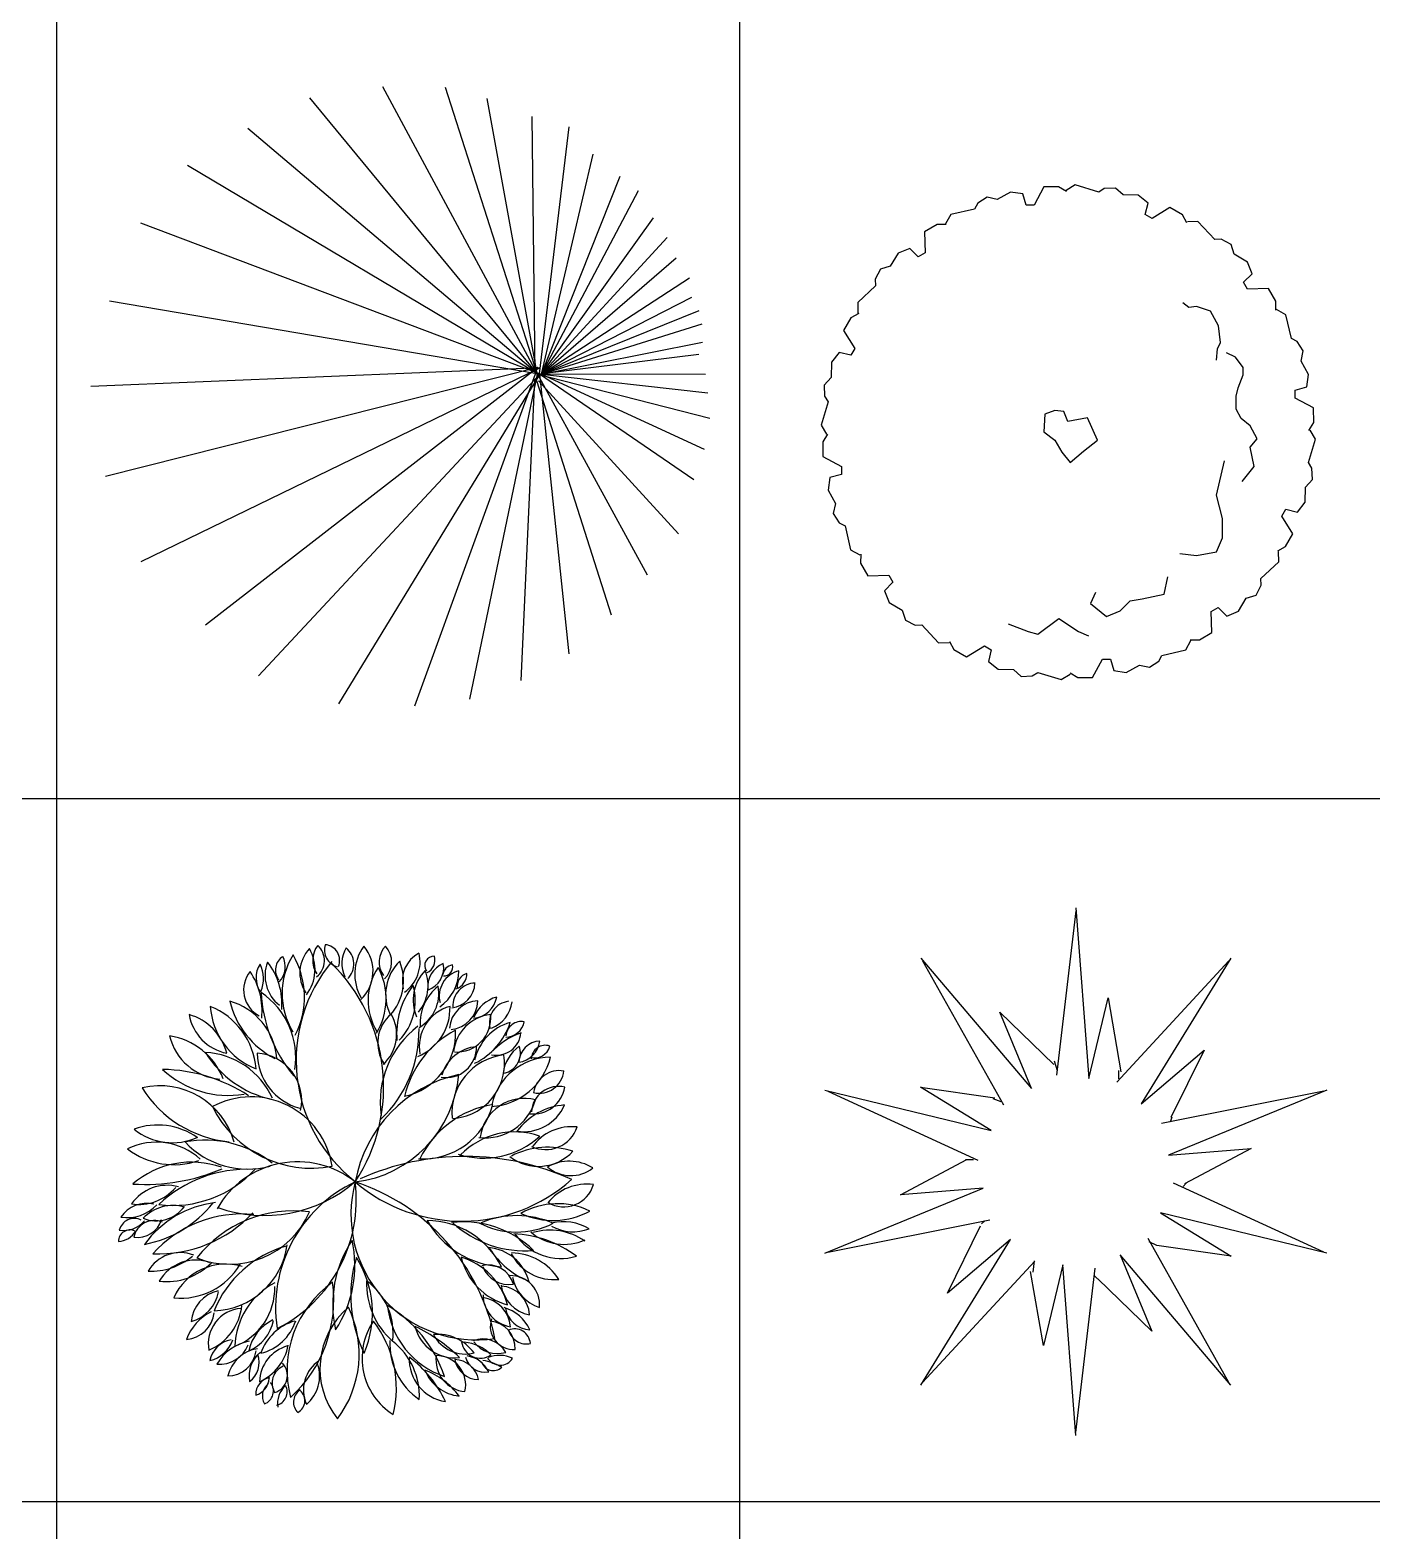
# Model space of a CAD drawing. Header units: millimetres. Extents: x -4017 to 59953, y -688 to 66564.
# Drawn here: x 16267 to 20389, y 21033 to 25643 of the extents above; entities that cross this region are included whole.
import ezdxf

# ---------------------------------------------------------------- set-up
doc = ezdxf.new("R2010")
doc.units = ezdxf.units.MM
doc.layers.add('www.cad-blocks.net', color=7, linetype='Continuous')

# ---------------------------------------------------------------- blocks, each defined once
blk = doc.blocks.new('A$C516926BB')
for p, q in [((18.8071, 38.5194), (18.8071, 0)), ((20.9051, 38.5194), (20.9051, 0)), ((0, 13.9072), (62.4121, 13.9072)), ((0, 11.7477), (60.3118, 11.7477))]:
    blk.add_line(p, q)
blk = doc.blocks.new('A$C237C2A55')
for p, q in [((1.371, 1.0214), (0.8966, 1.9026)), ((1.371, 1.0214), (1.0896, 1.8999)), ((1.371, 1.0214), (0.6725, 1.8687)), ((1.371, 1.0214), (1.2175, 1.8666)), ((1.3643, 1.0221), (1.3557, 1.8111)), ((1.371, 1.0214), (0.4822, 1.7745)), ((1.3777, 1.0206), (1.4694, 1.7794)), ((1.371, 1.0214), (0.2972, 1.6607)), ((1.3843, 1.0199), (1.5428, 1.6957)), ((1.3843, 1.0199), (1.6254, 1.6275)), ((1.3843, 1.0199), (1.6821, 1.5834)), ((1.3777, 1.0206), (0.1533, 1.4834)), ((1.3843, 1.0199), (1.7285, 1.5003)), ((1.3843, 1.0199), (1.7698, 1.4391)), ((1.3843, 1.0199), (1.7974, 1.377)), ((1.3843, 1.0199), (1.8387, 1.3158)), ((1.3843, 1.0199), (1.8455, 1.256)), ((1.3643, 1.0221), (0.0573, 1.2441)), ((1.3843, 1.0199), (1.8688, 1.2157)), ((1.3843, 1.0199), (1.8777, 1.1746)), ((1.3843, 1.0199), (1.8789, 1.1178)), ((1.3777, 1.0206), (1.8673, 1.0814)), ((1.3797, 1.0393), (0, 0.9816)), ((1.3731, 1.04), (0.045, 0.7052)), ((1.3797, 1.0393), (0.154, 0.4429)), ((1.3731, 1.04), (0.3525, 0.2485)), ((1.3779, 1.0187), (0.5154, 0.0938)), ((1.3779, 1.0187), (0.7606, 0.0073)), ((1.3645, 1.0201), (0.9945, 0)), ((1.3712, 1.0194), (1.1631, 0.0212)), ((1.3643, 1.0221), (1.9009, 0.8842)), ((1.371, 1.0214), (1.3643, 1.0221)), ((1.3664, 1.0408), (1.3731, 1.04)), ((1.371, 1.0214), (1.7086, 0.4032)), ((1.3777, 1.0206), (1.8882, 1.0201)), ((1.3777, 1.0206), (1.852, 0.6962)), ((1.3777, 1.0206), (1.4679, 0.1612)), ((1.3843, 1.0199), (1.8953, 0.9626)), ((1.3843, 1.0199), (1.8835, 0.7894)), ((1.3624, 1.0015), (1.3207, 0.079)), ((1.3686, 1.0004), (1.5986, 0.2811)), ((1.3753, 0.9997), (1.8054, 0.5292))]:
    blk.add_line(p, q)
blk = doc.blocks.new('A$C10565471')
for p, q in [((0.5098, 1.481), (0.4811, 1.4628)), ((0.5408, 1.4744), (0.5098, 1.481)), ((0.5818, 1.497), (0.5408, 1.4744)), ((0.6198, 1.4916), (0.5818, 1.497)), ((0.6298, 1.4561), (0.6198, 1.4916)), ((0.6847, 1.5129), (0.6542, 1.4561)), ((0.7296, 1.5131), (0.6847, 1.5129)), ((0.7535, 1.4987), (0.7296, 1.5131)), ((0.7809, 1.5186), (0.7532, 1.5019)), ((0.8528, 1.4968), (0.7809, 1.5186)), ((0.8701, 1.5076), (0.8528, 1.4968)), ((0.9041, 1.5091), (0.8701, 1.5076)), ((0.9276, 1.4879), (0.9041, 1.5091)), ((0.9744, 1.4869), (0.9276, 1.4879)), ((1.0046, 1.4632), (0.9744, 1.4869)), ((0.4715, 1.4447), (0.3984, 1.4277)), ((0.4811, 1.4628), (0.4715, 1.4447)), ((0.6542, 1.4561), (0.6298, 1.4561)), ((0.9956, 1.4275), (1.0046, 1.4632)), ((1.0715, 1.4493), (1.0167, 1.4153)), ((1.1104, 1.427), (1.0715, 1.4493)), ((0.3566, 1.3972), (0.3179, 1.3747)), ((0.3846, 1.3968), (0.3566, 1.3972)), ((0.3984, 1.4277), (0.3827, 1.3993)), ((1.0167, 1.4153), (0.9956, 1.4275)), ((1.124, 1.4025), (1.1104, 1.427)), ((1.1577, 1.406), (1.1253, 1.4055)), ((1.209, 1.3512), (1.1577, 1.406)), ((0.3179, 1.3747), (0.3199, 1.3102)), ((1.2294, 1.3519), (1.209, 1.3512)), ((1.2596, 1.3362), (1.2294, 1.3519)), ((0.2368, 1.3094), (0.2125, 1.2693)), ((0.2724, 1.3237), (0.2368, 1.3094)), ((0.2988, 1.298), (0.2724, 1.3237)), ((0.3199, 1.3102), (0.2988, 1.298)), ((1.2693, 1.3061), (1.2596, 1.3362)), ((1.3094, 1.2818), (1.2693, 1.3061)), ((0.1823, 1.2596), (0.1667, 1.2294)), ((0.2125, 1.2693), (0.1823, 1.2596)), ((1.298, 1.2198), (1.3237, 1.2462)), ((1.3237, 1.2462), (1.3094, 1.2818)), ((0.1674, 1.209), (0.1125, 1.1577)), ((0.1667, 1.2294), (0.1674, 1.209)), ((1.3102, 1.1987), (1.298, 1.2198)), ((1.3747, 1.2007), (1.3102, 1.1987)), ((1.3972, 1.1619), (1.3747, 1.2007)), ((0.1125, 1.1577), (0.1131, 1.1253)), ((1.1294, 1.1428), (1.111, 1.157)), ((1.3968, 1.134), (1.3972, 1.1619)), ((0.0916, 1.1104), (0.0693, 1.0715)), ((0.1161, 1.124), (0.0916, 1.1104)), ((1.1537, 1.1457), (1.1294, 1.1428)), ((1.1963, 1.1314), (1.1537, 1.1457)), ((1.2207, 1.086), (1.1963, 1.1314)), ((1.4277, 1.1202), (1.3993, 1.1359)), ((1.4447, 1.0471), (1.4277, 1.1202)), ((0.0693, 1.0715), (0.1033, 1.0167)), ((1.2268, 1.0348), (1.2207, 1.086)), ((0.1033, 1.0167), (0.0911, 0.9956)), ((1.2147, 0.9808), (1.2177, 1.0149)), ((1.2177, 1.0149), (1.2268, 1.0348)), ((1.4628, 1.0374), (1.4447, 1.0471)), ((1.481, 1.0088), (1.4628, 1.0374)), ((0.0317, 0.9744), (0.0307, 0.9276)), ((0.0554, 1.0046), (0.0317, 0.9744)), ((0.0911, 0.9956), (0.0554, 1.0046)), ((1.2725, 0.9893), (1.2451, 1.0035)), ((1.2969, 0.958), (1.2725, 0.9893)), ((1.4744, 0.9778), (1.481, 1.0088)), ((1.497, 0.9367), (1.4744, 0.9778)), ((0.0307, 0.9276), (0.0095, 0.9041)), ((1.2816, 0.8955), (1.2969, 0.9353)), ((1.2969, 0.9353), (1.2969, 0.958)), ((1.4916, 0.8988), (1.497, 0.9367)), ((0.0095, 0.9041), (0.011, 0.8701)), ((1.2755, 0.8699), (1.2816, 0.8955)), ((1.4561, 0.8887), (1.4916, 0.8988)), ((1.4561, 0.8643), (1.4561, 0.8887)), ((0.0218, 0.8528), (0, 0.7809)), ((0.011, 0.8701), (0.0218, 0.8528)), ((1.2755, 0.8301), (1.2755, 0.8699)), ((1.2908, 0.8017), (1.2755, 0.8301)), ((1.5129, 0.8339), (1.4561, 0.8643)), ((1.5131, 0.789), (1.5129, 0.8339)), ((0.6877, 0.8146), (0.6847, 0.7605)), ((0.7181, 0.8259), (0.6877, 0.8146)), ((0.7456, 0.8231), (0.7181, 0.8259)), ((0.7577, 0.7918), (0.7456, 0.8231)), ((0.8187, 0.8032), (0.7577, 0.7918)), ((0.8491, 0.735), (0.8187, 0.8032)), ((1.3182, 0.7789), (1.2908, 0.8017)), ((1.4987, 0.765), (1.5131, 0.789)), ((0, 0.7809), (0.0167, 0.7532)), ((0.0199, 0.7535), (0.0055, 0.7296)), ((0.6847, 0.7605), (0.7181, 0.735)), ((1.3395, 0.7391), (1.3182, 0.7789)), ((1.3182, 0.7135), (1.3395, 0.7391)), ((1.4968, 0.6658), (1.5186, 0.7377)), ((1.5186, 0.7377), (1.5019, 0.7654)), ((0.0055, 0.7296), (0.0056, 0.6847)), ((0.7181, 0.735), (0.7395, 0.698)), ((0.7395, 0.698), (0.765, 0.6667)), ((0.765, 0.6667), (0.8064, 0.7008)), ((0.8064, 0.7008), (0.8491, 0.735)), ((1.3304, 0.6538), (1.3182, 0.7135)), ((0.0056, 0.6847), (0.0625, 0.6542)), ((0.0625, 0.6542), (0.0625, 0.6298)), ((1.2147, 0.5657), (1.239, 0.6709)), ((1.2939, 0.6083), (1.3304, 0.6538)), ((1.5076, 0.6484), (1.4968, 0.6658)), ((1.5091, 0.6145), (1.5076, 0.6484)), ((0.027, 0.6198), (0.0216, 0.5818)), ((0.0625, 0.6298), (0.027, 0.6198)), ((1.4879, 0.591), (1.5091, 0.6145)), ((0.0216, 0.5818), (0.0442, 0.5408)), ((1.2329, 0.4946), (1.2147, 0.5657)), ((1.4869, 0.5441), (1.4879, 0.591)), ((0.0442, 0.5408), (0.0376, 0.5098)), ((0.0376, 0.5098), (0.0558, 0.4811)), ((1.4153, 0.5018), (1.4275, 0.523)), ((1.4275, 0.523), (1.4632, 0.5139)), ((1.4632, 0.5139), (1.4869, 0.5441)), ((0.0558, 0.4811), (0.0739, 0.4715)), ((0.0739, 0.4715), (0.0909, 0.3984)), ((1.2329, 0.4349), (1.2329, 0.4946)), ((1.4493, 0.447), (1.4153, 0.5018)), ((1.2147, 0.3923), (1.2329, 0.4349)), ((1.427, 0.4081), (1.4493, 0.447)), ((0.0909, 0.3984), (0.1192, 0.3827)), ((0.1218, 0.3846), (0.1214, 0.3566)), ((1.102, 0.3866), (1.1537, 0.3809)), ((1.1537, 0.3809), (1.2147, 0.3923)), ((1.4025, 0.3946), (1.427, 0.4081)), ((1.406, 0.3609), (1.4055, 0.3933)), ((0.1214, 0.3566), (0.1439, 0.3179)), ((1.3512, 0.3096), (1.406, 0.3609)), ((0.1439, 0.3179), (0.2083, 0.3199)), ((0.2205, 0.2988), (0.1948, 0.2724)), ((0.2083, 0.3199), (0.2205, 0.2988)), ((1.0538, 0.2614), (1.0654, 0.3155)), ((1.3362, 0.259), (1.3519, 0.2891)), ((1.3519, 0.2891), (1.3512, 0.3096)), ((0.1948, 0.2724), (0.2092, 0.2368)), ((0.2092, 0.2368), (0.2492, 0.2125)), ((0.843, 0.2672), (0.8278, 0.2331)), ((0.8278, 0.2331), (0.8765, 0.1933)), ((0.9191, 0.2103), (0.9496, 0.2416)), ((0.9496, 0.2416), (0.9862, 0.2473)), ((0.9862, 0.2473), (1.0538, 0.2614)), ((1.2818, 0.2092), (1.3061, 0.2492)), ((1.3061, 0.2492), (1.3362, 0.259)), ((0.2492, 0.2125), (0.259, 0.1823)), ((0.6663, 0.1393), (0.7303, 0.1875)), ((0.7303, 0.1875), (0.7912, 0.1477)), ((0.8765, 0.1933), (0.9191, 0.2103)), ((1.1987, 0.2083), (1.2198, 0.2205)), ((1.2007, 0.1439), (1.1987, 0.2083)), ((1.2198, 0.2205), (1.2462, 0.1948)), ((1.2462, 0.1948), (1.2818, 0.2092)), ((0.259, 0.1823), (0.2891, 0.1667)), ((0.2891, 0.1667), (0.3096, 0.1674)), ((0.3096, 0.1674), (0.3609, 0.1125)), ((0.575, 0.1705), (0.6359, 0.1477)), ((0.6359, 0.1477), (0.6663, 0.1393)), ((0.7912, 0.1477), (0.8217, 0.1336)), ((1.1619, 0.1214), (1.2007, 0.1439)), ((0.3609, 0.1125), (0.3933, 0.1131)), ((0.3946, 0.1161), (0.4081, 0.0916)), ((0.447, 0.0693), (0.5018, 0.1033)), ((0.5018, 0.1033), (0.523, 0.0911)), ((1.1202, 0.0909), (1.1359, 0.1192)), ((1.134, 0.1218), (1.1619, 0.1214)), ((0.4081, 0.0916), (0.447, 0.0693)), ((0.523, 0.0911), (0.5139, 0.0554)), ((0.5139, 0.0554), (0.5441, 0.0317)), ((0.8339, 0.0056), (0.8643, 0.0625)), ((0.8643, 0.0625), (0.8887, 0.0625)), ((0.8887, 0.0625), (0.8988, 0.027)), ((1.0088, 0.0376), (1.0374, 0.0558)), ((1.0374, 0.0558), (1.0471, 0.0739)), ((1.0471, 0.0739), (1.1202, 0.0909)), ((0.5441, 0.0317), (0.591, 0.0307)), ((0.591, 0.0307), (0.6145, 0.0095)), ((0.6145, 0.0095), (0.6484, 0.011)), ((0.6484, 0.011), (0.6658, 0.0218)), ((0.6658, 0.0218), (0.7377, 0)), ((0.7377, 0), (0.7654, 0.0167)), ((0.765, 0.0199), (0.789, 0.0055)), ((0.789, 0.0055), (0.8339, 0.0056)), ((0.8988, 0.027), (0.9367, 0.0216)), ((0.9367, 0.0216), (0.9778, 0.0442)), ((0.9778, 0.0442), (1.0088, 0.0376))]:
    blk.add_line(p, q)
blk = doc.blocks.new('A$C045817B7')
at = {"linetype": 'Continuous'}
for centre, radius, start, end in [((0.6664, 1.3694), 0.1091, 136.9706, 214.0961), ((0.4765, 1.3797), 0.1274, 322.5461, 30.2051), ((0.6744, 1.4079), 0.0774, 143.4666, 212.636), ((0.57, 1.407), 0.0631, 308.0621, 48.0716), ((0.686, 1.4396), 0.053, 162.0876, 254.9372), ((0.6316, 1.408), 0.0481, 336.7056, 85.2676), ((0.7778, 1.3984), 0.0917, 148.6867, 206.3859), ((0.6591, 1.3965), 0.0638, 315.3788, 50.8821), ((0.8722, 1.3655), 0.1462, 144.1247, 209.9983), ((0.6634, 1.374), 0.1188, 313.0665, 40.4805), ((0.8707, 1.4029), 0.07, 135.7289, 216.7307), ((0.7666, 1.403), 0.0727, 313.9166, 42.0854), ((0.969, 1.3444), 0.0971, 118.1173, 194.1612), ((0.813, 1.4029), 0.1136, 305.529, 13.8056), ((0.4987, 1.3541), 0.076, 146.2148, 215.5863), ((0.3443, 1.3523), 0.1014, 336.8375, 25.7602), ((0.5662, 1.3608), 0.1158, 158.8629, 231.8014), ((0.2964, 1.275), 0.206, 354.9299, 38.2776), ((0.5343, 1.3778), 0.0517, 125.1476, 215.1674), ((0.4462, 1.3883), 0.0665, 315.9686, 28.5539), ((0.7268, 1.3062), 0.2242, 148.1293, 211.6066), ((0.3159, 1.2951), 0.2557, 332.7316, 30.423), ((1.0197, 1.1013), 0.4738, 140.1927, 231.9127), ((1.0197, 1.1013), 0.4738, 140.1927, 231.9127), ((0.2838, 1.0191), 0.5309, 326.6718, 45.9965), ((0.2838, 1.0191), 0.5309, 326.6718, 45.9965), ((0.9468, 1.2846), 0.1799, 145.6159, 212.0121), ((0.6159, 1.2898), 0.2063, 329.0835, 27.8381), ((0.9631, 1.3029), 0.1423, 134.1111, 205.5497), ((0.7182, 1.3453), 0.1576, 318.2431, 22.2882), ((0.9695, 1.3923), 0.0286, 87.7834, 216.2289), ((0.9291, 1.4089), 0.0432, 295.9976, 16.1714), ((1.0279, 1.3263), 0.0778, 112.7761, 185.856), ((0.9279, 1.3841), 0.0712, 288.713, 11.2589), ((1.0319, 1.3578), 0.0364, 99.2784, 171.3916), ((1.0006, 1.3868), 0.0264, 266.1586, 15.4849), ((0.4754, 1.3172), 0.0907, 141.6219, 241.8227), ((0.2291, 1.2535), 0.2123, 353.7714, 34.3944), ((1.036, 1.2858), 0.1306, 135.6289, 203.2703), ((0.8232, 1.3309), 0.128, 320.2817, 21.1504), ((1.0655, 1.2981), 0.08, 104.201, 194.4012), ((0.911, 1.3767), 0.1348, 304.2378, 359.5829), ((1.0152, 1.3421), 0.0802, 276.1637, 357.1543), ((1.0975, 1.268), 0.0702, 91.7786, 182.4828), ((1.0223, 1.3669), 0.0483, 287.5588, 1.0547), ((1.083, 1.3272), 0.0425, 107.0612, 187.7677), ((0.3068, 1.1104), 0.238, 350.9158, 56.4676), ((0.8653, 1.3294), 0.4275, 182.7633, 220.2681), ((1.0962, 1.1823), 0.2416, 142.2526, 184.7932), ((0.7417, 1.2826), 0.1702, 315.1897, 16.2404), ((0.8643, 1.3059), 0.1198, 299.7947, 10.8598), ((1.0727, 1.2143), 0.1458, 128.4546, 183.4176), ((1.0844, 1.3088), 0.0789, 274.952, 350.0502), ((1.1889, 1.1941), 0.1045, 104.8358, 158.3298), ((0.1965, 1.0561), 0.2274, 4.7143, 67.8163), ((0.5028, 1.2808), 0.2209, 183.6832, 248.8474), ((0.2878, 1.0907), 0.1993, 4.9325, 74.201), ((0.6039, 1.3458), 0.2693, 193.5994, 242.7133), ((0.8562, 1.2617), 0.1625, 293.0154, 1.6548), ((1.0513, 1.1434), 0.1272, 104.8433, 190.8351), ((1.1072, 1.193), 0.0904, 91.8605, 175.7336), ((1.0126, 1.2864), 0.0917, 275.8545, 358.0593), ((1.2068, 1.2153), 0.0674, 97.023, 194.188), ((1.108, 1.2939), 0.1018, 291.8243, 352.6819), ((0.1728, 1.0823), 0.165, 14.1334, 74.4408), ((0.3624, 1.2672), 0.1476, 190.1254, 258.4489), ((0.9115, 1.1543), 0.115, 129.5904, 214.9904), ((1.0974, 0.9718), 0.2934, 127.2528, 187.8803), ((0.5527, 1.1907), 0.3707, 313.1476, 1.2102), ((0.7308, 1.1812), 0.1239, 311.7047, 29.8857), ((1.1581, 1.1132), 0.1295, 96.7641, 173.2337), ((1.0397, 1.2301), 0.1038, 265.9009, 6.4786), ((1.0033, 1.2812), 0.2101, 295.6392, 342.2693), ((1.2455, 1.0682), 0.1549, 105.7731, 167.7334), ((1.2381, 1.1724), 0.0478, 79.6966, 175.7556), ((1.189, 1.2308), 0.0588, 271.4011, 348.9236), ((0.1267, 0.9688), 0.2091, 21.1582, 81.5772), ((0.3262, 1.2162), 0.1737, 193.4903, 265.1113), ((1.1789, 0.9212), 0.3076, 117.7333, 167.1791), ((0.8369, 1.1852), 0.1991, 282.2224, 2.3823), ((1.3144, 0.9653), 0.233, 109.4994, 136.9089), ((1.1608, 1.1925), 0.0761, 259.0641, 354.3395), ((1.2188, 1.1704), 0.0764, 278.2551, 352.0256), ((1.297, 1.0929), 0.067, 92.1528, 177.3641), ((0.2561, 0.8876), 0.2375, 24.1229, 87.271), ((0.5393, 1.2931), 0.3197, 211.7537, 257.205), ((0.4174, 0.9772), 0.1456, 347.7275, 86.5018), ((0.6034, 1.1247), 0.1771, 180.6823, 254.9928), ((1.0061, 1.1414), 0.0938, 260.6789, 0.9431), ((1.1101, 1.0219), 0.1214, 94.8183, 164.0455), ((1.2044, 0.9385), 0.1799, 96.5443, 185.0063), ((1.0168, 1.0913), 0.1691, 273.2227, 8.7941), ((1.134, 1.1573), 0.1987, 273.4935, 346.3568), ((1.3282, 0.9252), 0.1852, 90.3381, 167.7122), ((1.3053, 1.0436), 0.1251, 126.1873, 171.9), ((1.1707, 1.1239), 0.0642, 283.5886, 18.8322), ((1.277, 1.158), 0.05, 255.9485, 344.7487), ((1.3116, 1.1035), 0.0435, 71.8727, 177.5899), ((0.127, 0.5703), 0.5026, 57.1, 88.9879), ((0.337, 1.2873), 0.2941, 226.8371, 279.6115), ((1.3545, 0.9891), 0.0801, 80.2322, 170.7901), ((1.2929, 1.0755), 0.0756, 256.6638, 354.3586), ((0.127, 0.785), 0.2377, 15.6317, 103.0399), ((0.3726, 1.2012), 0.3517, 211.6708, 264.7928), ((1.1346, 0.6529), 0.414, 102.4187, 169.64), ((0.6844, 1.0873), 0.3625, 276.8124, 355.2462), ((1.1346, 0.6529), 0.414, 102.4187, 169.64), ((0.6844, 1.0873), 0.3625, 276.8124, 355.2462), ((1.2734, 1.0356), 0.0995, 264.1118, 349.9981), ((1.3514, 0.9375), 0.0832, 76.143, 176.5124), ((0.4076, 0.7366), 0.2521, 8.8778, 118.165), ((0.4076, 0.7366), 0.2521, 8.8778, 118.165), ((1.1274, 1.0224), 0.1594, 262.8203, 344.2968), ((1.2467, 0.8474), 0.1363, 75.4836, 172.5015), ((0.5926, 1.1079), 0.3385, 206.1263, 280.9166), ((0.5926, 1.1079), 0.3385, 206.1263, 280.9166), ((0.9351, 1.0202), 0.2221, 266.4743, 345.5895), ((1.1974, 0.6673), 0.3014, 99.0241, 154.2486), ((1.2452, 1.0185), 0.1368, 260.6816, 336.3986), ((1.385, 0.7647), 0.1995, 94.1518, 143.8725), ((0.1203, 0.6894), 0.2127, 55.0608, 109.8401), ((0.1659, 1.0346), 0.1869, 230.921, 294.5931), ((1.2178, 0.6489), 0.232, 70.845, 135.8807), ((1.3123, 0.9293), 0.1026, 244.6403, 341.1924), ((1.3929, 0.7467), 0.1504, 83.6931, 144.2356), ((0.1171, 0.65), 0.1995, 47.6242, 116.3703), ((0.2665, 0.5182), 0.3376, 52.3333, 100.5116), ((0.397, 1.0299), 0.2631, 223.0994, 285.2758), ((1.1214, 1.055), 0.2545, 252.2856, 312.6971), ((1.3193, 0.586), 0.2478, 71.9408, 116.9441), ((0.1706, 1.0132), 0.2329, 232.3928, 289.0729), ((0.2248, 0.513), 0.2752, 70.5173, 130.8948), ((0.5504, 0.505), 0.2842, 51.4847, 150.4796), ((0.5504, 0.505), 0.2842, 51.4847, 150.4796), ((1.065, 0.0154), 0.7902, 65.535, 114.0997), ((1.065, 0.0154), 0.7902, 65.535, 114.0997), ((1.2904, 0.9187), 0.1435, 232.041, 317.4503), ((1.3855, 0.6536), 0.1373, 58.3812, 119.5333), ((0.0839, 1.3159), 0.5962, 266.2174, 293.1983), ((0.1665, 0.9991), 0.344, 262.8943, 317.9077), ((0.3954, 0.3726), 0.3937, 87.5171, 133.5965), ((1.3894, 0.856), 0.1093, 228.9093, 308.5468), ((0.1501, 0.5823), 0.1347, 75.3344, 144.8904), ((0.0619, 0.8098), 0.1516, 261.6902, 318.8637), ((0.4477, 1.0522), 0.4279, 250.5559, 310.8185), ((0.4477, 1.0522), 0.4279, 250.5559, 310.8185), ((0.9093, 0.3417), 0.4264, 115.2559, 188.7459), ((0.9093, 0.3417), 0.4264, 115.2559, 188.7459), ((0.2864, 0.6729), 0.4444, 296.9632, 7.0387), ((0.2864, 0.6729), 0.4444, 296.9632, 7.0387), ((1.0995, 0.6274), 0.3853, 164.9611, 278.5253), ((1.0995, 0.6274), 0.3853, 164.9611, 278.5253), ((1.0556, 1.1144), 0.5075, 229.6992, 311.5503), ((1.0556, 1.1144), 0.5075, 229.6992, 311.5503), ((0.5281, 0.1175), 0.6416, 11.581, 71.9055), ((0.5281, 0.1175), 0.6416, 11.581, 71.9055), ((1.4381, 0.5681), 0.1525, 81.9806, 141.5702), ((1.3681, 0.7463), 0.0952, 239.4601, 343.3963), ((0.0856, 0.5692), 0.0924, 75.5349, 147.3156), ((0.0264, 0.7441), 0.1264, 261.5672, 316.5813), ((0.1678, 0.529), 0.1262, 73.7967, 136.5993), ((0.1161, 0.7159), 0.1079, 248.2341, 323.5826), ((0.3333, 0.3548), 0.3109, 96.4976, 144.4202), ((0.0147, 0.8818), 0.3523, 280.7516, 321.5123), ((1.349, 0.4325), 0.2281, 64.2867, 119.6833), ((0.0491, 0.5669), 0.0483, 63.8642, 164.9126), ((0.016, 0.6633), 0.0849, 260.8137, 319.621), ((0.0594, 0.633), 0.0762, 260.8552, 343.7736), ((0.1099, 0.545), 0.0639, 66.2708, 168.5265), ((0.1218, 0.9057), 0.3994, 267.6527, 316.8691), ((0.3814, 0.257), 0.3721, 84.6724, 137.8772), ((0.5362, 0.2652), 0.3734, 82.1944, 142.1523), ((0.5362, 0.2652), 0.3734, 82.1944, 142.1523), ((0.3419, 0.742), 0.2673, 247.9013, 336.4453), ((0.3419, 0.742), 0.2673, 247.9013, 336.4453), ((1.1929, 0.7481), 0.2816, 209.5725, 266.6092), ((0.9456, 0.351), 0.2582, 26.7163, 89.4654), ((1.0597, 0.2965), 0.3083, 45.5953, 96.7829), ((1.2491, 0.8458), 0.33, 227.6582, 274.5736), ((1.223, 0.8192), 0.2459, 241.9956, 297.1513), ((1.2229, 0.3438), 0.2801, 66.3523, 112.9171), ((1.3349, 0.8442), 0.2352, 245.2293, 298.7459), ((1.3671, 0.449), 0.156, 59.4734, 103.628), ((0.0356, 0.5443), 0.0356, 64.3194, 180.1506), ((-0.0058, 0.6141), 0.0702, 274.775, 327.7433), ((1.2006, 0.224), 0.3442, 53.1036, 87.7156), ((1.3593, 0.6625), 0.1701, 214.2354, 286.3594), ((1.3691, 0.6924), 0.1568, 229.1074, 294.3725), ((1.3261, 0.3939), 0.1854, 55.0763, 106.547), ((1.397, 0.7098), 0.1356, 240.5694, 291.3512), ((0.1906, 0.3947), 0.1155, 69.1503, 149.5623), ((0.2862, 0.5657), 0.2344, 271.8374, 352.1545), ((0.6085, 0.2038), 0.3396, 105.8021, 157.9309), ((1.0105, 0.3521), 0.3523, 146.1403, 192.9375), ((0.3688, 0.4706), 0.3576, 326.5048, 12.5731), ((1.1267, 0.3879), 0.1381, 14.4757, 85.2332), ((1.3574, 0.6606), 0.2572, 212.358, 247.8743), ((1.204, 0.3326), 0.1769, 32.6713, 88.8509), ((0.0985, 0.6544), 0.2014, 267.8781, 309.7178), ((0.237, 0.3593), 0.128, 69.7783, 150.4858), ((0.1479, 0.6138), 0.1927, 263.3238, 315.6901), ((0.1928, 0.5799), 0.2093, 263.7718, 329.9129), ((0.3292, 0.3005), 0.1743, 73.1013, 155.8555), ((1.1122, 0.379), 0.3987, 163.006, 206.4028), ((0.463, 0.3256), 0.3173, 337.0155, 32.3933), ((1.2467, 0.5433), 0.1999, 193.5469, 255.092), ((0.9924, 0.2949), 0.2102, 15.2055, 73.4335), ((1.135, 0.3906), 0.0817, 16.1716, 103.2737), ((1.1993, 0.4976), 0.0854, 200.7434, 279.5426), ((1.338, 0.5758), 0.1485, 207.6518, 275.7647), ((0.5833, 0.2167), 0.2253, 117.0311, 178.4752), ((0.8508, 0.1482), 0.3328, 125.4495, 194.3833), ((0.2582, 0.3649), 0.4034, 312.0836, 7.7492), ((0.9943, 0.4139), 0.2321, 177.4751, 229.0935), ((0.6442, 0.2632), 0.1996, 352.8763, 53.6923), ((1.2052, 0.3513), 0.0884, 353.8825, 92.0321), ((1.3315, 0.4593), 0.1236, 191.172, 251.9177), ((0.3292, 0.2889), 0.1062, 102.1715, 174.8796), ((0.192, 0.4121), 0.118, 285.4191, 349.1615), ((0.2887, 0.4014), 0.1918, 291.2352, 1.3744), ((1.1056, 0.2743), 0.099, 4.7965, 82.2404), ((1.2208, 0.3819), 0.1008, 180.7734, 260.5601), ((1.284, 0.427), 0.11, 188.605, 258.98), ((1.1695, 0.3143), 0.0936, 2.8758, 86.327), ((0.1997, 0.3383), 0.0957, 275.5656, 352.3302), ((0.3529, 0.1917), 0.1528, 116.357, 160.3901), ((0.3853, 0.2301), 0.1093, 94.9728, 190.34), ((0.2114, 0.3659), 0.1689, 293.1081, 353.7713), ((0.8664, 0.1538), 0.2473, 130.295, 218.4672), ((0.4109, 0.1986), 0.3287, 322.8143, 25.9478), ((0.6196, 0.0026), 0.4026, 18.4462, 59.431), ((1.0837, 0.3758), 0.2592, 185.6314, 251.5275), ((1.1474, 0.2185), 0.1287, 25.3111, 73.0248), ((1.2674, 0.3528), 0.0794, 189.1464, 267.3617), ((0.5347, 0.1803), 0.1372, 116.0884, 168.1091), ((0.3509, 0.326), 0.1275, 292.8853, 348.9183), ((0.4013, 0.3473), 0.1505, 283.8028, 342.1607), ((0.5833, 0.1511), 0.1545, 105.3834, 161.1006), ((0.9521, 0.1858), 0.2037, 146.0669, 237.8395), ((0.5228, 0.0949), 0.3311, 345.7306, 38.1758), ((1.0332, 0.3118), 0.1248, 193.0285, 276.8178), ((0.6739, -0.1999), 0.5388, 46.026, 63.8202), ((1.2131, 0.2836), 0.0708, 161.1105, 274.4944), ((1.1364, 0.2173), 0.0824, 357.0116, 85.6827), ((0.3607, 0.1623), 0.0817, 100.2324, 168.3254), ((0.2571, 0.277), 0.101, 283.4977, 339.7801), ((0.4281, 0.0957), 0.1446, 100.3612, 150.1928), ((1.0372, 0.2287), 0.2034, 176.6795, 236.2095), ((0.7101, 0.0699), 0.2143, 357.2572, 51.8918), ((0.9812, 0.1222), 0.137, 35.6397, 95.7045), ((1.0661, 0.3099), 0.1111, 207.5481, 283.7961), ((1.1115, 0.244), 0.0578, 187.7168, 304.4986), ((1.0523, 0.1071), 0.1282, 44.1762, 85.3443), ((1.1193, 0.1644), 0.0809, 29.3099, 111.5931), ((1.1636, 0.2895), 0.0894, 216.5656, 287.0761), ((1.2165, 0.2267), 0.0494, 5.791, 111.6106), ((1.2523, 0.2848), 0.0548, 193.7223, 284.1234), ((0.3102, 0.2627), 0.0954, 265.5089, 337.9725), ((0.4457, 0.1032), 0.1136, 99.379, 165.6267), ((0.3355, 0.2194), 0.088, 270.0752, 352.9011), ((0.4955, 0.131), 0.0944, 129.034, 190.2749), ((0.3592, 0.1732), 0.0733, 306.3661, 19.1068), ((0.37, 0.2545), 0.1543, 294.3385, 349.2686), ((0.5503, 0.111), 0.1167, 105.2898, 178.5727), ((1.024, 0.1819), 0.1305, 176.7389, 261.4389), ((0.6765, -0.1004), 0.362, 25.0348, 53.1431), ((1.0726, 0.1805), 0.0972, 172.1213, 265.1214), ((0.9767, 0.1039), 0.09, 346.9987, 90.244), ((1.1255, 0.2042), 0.061, 194.689, 281.2603), ((1.0586, 0.1064), 0.0875, 25.7085, 81.5835), ((1.1726, 0.2102), 0.0454, 211.4703, 327.2679), ((1.1698, 0.0978), 0.097, 64.9944, 110.7064), ((0.5289, 0.1094), 0.0568, 113.8463, 210.2532), ((0.465, 0.133), 0.0543, 285.924, 44.7697), ((0.6769, 0.0883), 0.1087, 123.3541, 203.8422), ((0.5067, 0.1304), 0.1114, 309.3952, 19.6081), ((1.0599, 0.1966), 0.1275, 201.8372, 264.0548), ((0.8609, -0.0668), 0.2306, 36.3427, 69.5492), ((1.1077, 0.1961), 0.0758, 190.9945, 269.0226), ((1.0322, 0.1061), 0.0755, 10.8525, 89.1645), ((1.1515, 0.1862), 0.0382, 194.9585, 313.0302), ((1.0903, 0.0068), 0.1748, 60.0427, 80.4027), ((0.4732, 0.0757), 0.051, 99.6572, 183.1618), ((0.4066, 0.1272), 0.0565, 286.0562, 356.8357), ((0.4899, 0.0698), 0.0477, 127.0247, 210.2404), ((0.4338, 0.0855), 0.0424, 290.487, 37.5911), ((0.4752, 0.0832), 0.0431, 284.6561, 26.2956), ((0.5618, 0.047), 0.0731, 132.16, 189.1742), ((0.5834, 0.0509), 0.0455, 127.5503, 224.1965), ((0.5322, 0.0553), 0.0406, 297.2401, 57.4513)]:
    blk.add_arc(centre, radius, start, end, dxfattribs=at)
blk = doc.blocks.new('A$C2DBA1B8D')
for p, q in [((0.7708, 1.621), (0.8104, 1.0971)), ((0.7708, 1.6111), (0.7114, 1.107)), ((0.2944, 1.4662), (0.6344, 1.0657)), ((0.3002, 1.4582), (0.5485, 1.0154)), ((1.2414, 1.4582), (0.897, 1.0853)), ((1.2472, 1.4662), (0.9714, 1.0191)), ((0.8104, 1.0971), (0.8699, 1.3442)), ((0.8699, 1.3442), (0.9095, 1.1169)), ((0.6344, 1.0657), (0.5372, 1.3005)), ((0.5372, 1.3005), (0.7029, 1.1399)), ((0.9714, 1.0191), (1.1647, 1.1841)), ((1.1647, 1.1841), (1.0631, 0.9769)), ((0.704, 1.1505), (0.7139, 1.1208)), ((0.9021, 1.1208), (0.9021, 1.0961)), ((0, 1.0609), (0.5105, 0.9367)), ((0.5105, 0.9367), (0.2938, 1.0696)), ((0.2938, 1.0696), (0.5223, 1.0371)), ((1.5416, 1.0609), (1.0557, 0.8614)), ((0.0094, 1.0579), (0.4704, 0.8456)), ((0.5158, 1.0353), (0.5405, 1.0255)), ((1.5322, 1.0579), (1.0345, 0.9586)), ((1.0655, 0.9775), (1.0605, 0.9627)), ((1.0557, 0.8614), (1.309, 0.8812)), ((1.309, 0.8812), (1.1051, 0.7733)), ((0.2326, 0.7398), (0.4366, 0.8477)), ((0.4316, 0.8476), (0.4563, 0.8476)), ((0, 0.56), (0.486, 0.7596)), ((0.486, 0.7596), (0.2326, 0.7398)), ((1.5322, 0.5631), (1.0712, 0.7754)), ((1.1101, 0.7749), (1.1002, 0.765)), ((0.0094, 0.5631), (0.5072, 0.6623)), ((0.4811, 0.6499), (0.491, 0.6598)), ((1.5416, 0.56), (1.0312, 0.6842)), ((1.0312, 0.6842), (1.2478, 0.5514)), ((0.2944, 0.1548), (0.5703, 0.6019)), ((0.377, 0.4369), (0.4785, 0.6441)), ((0.5703, 0.6019), (0.377, 0.4369)), ((1.2414, 0.1628), (0.9932, 0.6055)), ((0.9072, 0.5553), (1.0044, 0.3205)), ((1.2472, 0.1548), (0.9072, 0.5553)), ((1.0194, 0.5839), (0.9962, 0.5955)), ((1.2478, 0.5514), (1.0194, 0.5839)), ((0.3002, 0.1628), (0.6446, 0.5357)), ((0.6396, 0.5016), (0.6445, 0.5362)), ((0.7312, 0.5239), (0.6718, 0.2768)), ((0.7708, 0), (0.7312, 0.5239)), ((0.7708, 0.0099), (0.8302, 0.514)), ((0.6718, 0.2768), (0.6322, 0.5041)), ((0.8377, 0.4818), (0.8276, 0.4919)), ((1.0044, 0.3205), (0.8387, 0.4811))]:
    blk.add_line(p, q)

msp = doc.modelspace()

# ---------------------------------------------------------------- block references
at = {"xscale": 1000, "yscale": 1000, "zscale": 1000}
for name, p in [('A$C237C2A55', (16453.8, 23565.8)), ('A$C10565471', (18696.6, 23648)), ('A$C2DBA1B8D', (18708.2, 21325.8)), ('A$C045817B7', (16538.4, 21377.4))]:
    msp.add_blockref(name, p, dxfattribs=at)
at = {"layer": 'www.cad-blocks.net', "color": 155, "true_color": 0x546d8e, "xscale": 1000, "yscale": 1000, "zscale": 1000}
msp.add_blockref('A$C516926BB', (-2458.7, 9375.6), dxfattribs=at)

doc.saveas('drawing.dxf')
